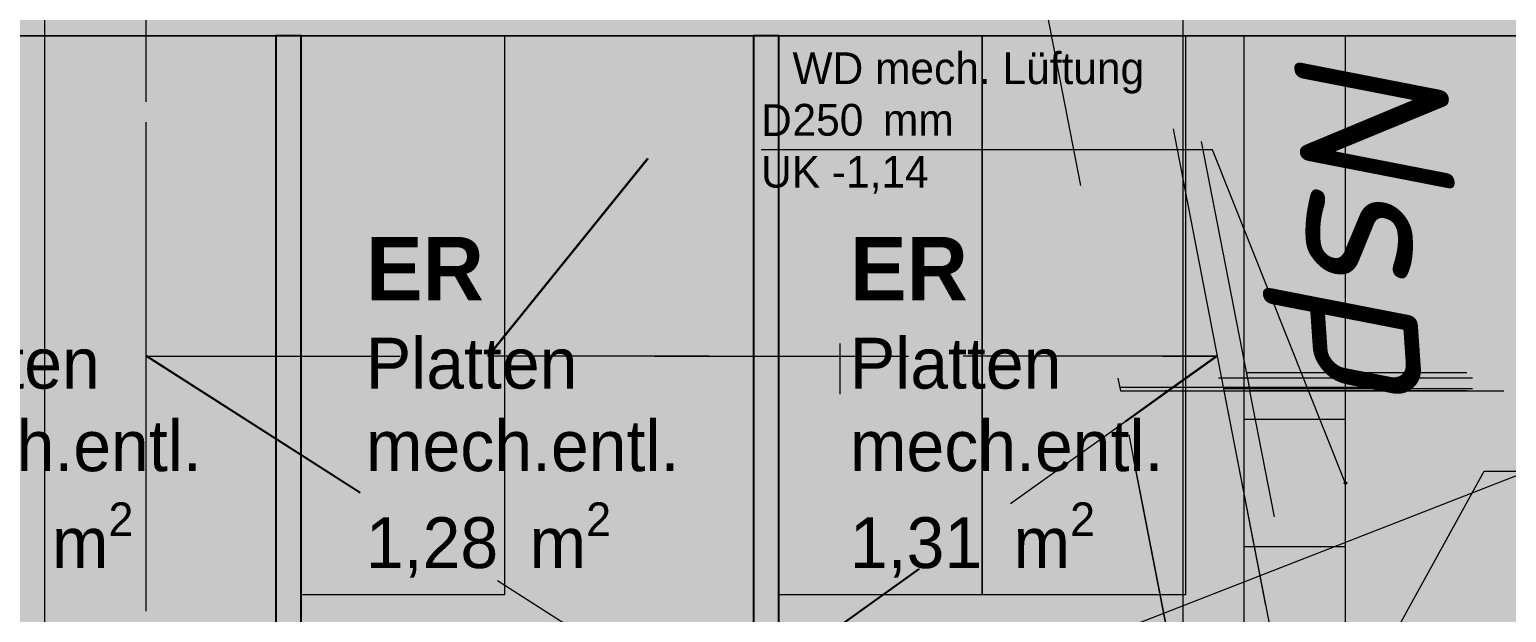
# Model space of a CAD drawing. Header units: metres. Extents: x -14 to 130, y -38 to 4.
# Drawn here: x 12.73 to 15.637, y -1.935 to -0.787 of the extents above; entities that cross this region are included whole.
import ezdxf

# ---------------------------------------------------------------- set-up
doc = ezdxf.new("R2010")
doc.units = ezdxf.units.M
doc.header["$MEASUREMENT"] = 0
doc.linetypes.add('Schnittlinie', pattern=[0.006, 0.003, -0.0015, 0, -0.0015])
doc.linetypes.add('Untersicht', pattern=[0.001, 0.0005, -0.0005])
for name, color, linetype in [('-1._KG PP_3_111 Wand Aussen - Bohrpfahlwand 80', 7, 'Continuous'), ('-1._KG PP_3_120 Wand Innen tragend', 7, 'Continuous'), ('-1._KG PP_3_130 Wand Innen', 7, 'Continuous'), ('-1._KG PP_3_210 Decke', 7, 'Continuous'), ('-1._KG PP_3_220 Bodenaufbau', 7, 'Continuous'), ('-1._KG PP_3_420 Rampe', 7, 'Continuous'), ('-1._KG PP_3_520 Fixeinbauten', 7, 'Continuous'), ('-1._KG PP_3_810 Raum', 7, 'Continuous'), ('-1._KG PP_3_851 Marker Schnitt', 7, 'Continuous'), ('-1._KG PP_3_Bemaßen_Sperrmaß 2D', 7, 'Continuous'), ('-1._KG PP_3_Gelände_Beschriftung Gelände', 7, 'Continuous'), ('-1._KG PP_3_Kataster Grenzpunkte_Grenzpunkt (GP) Hausecke_Kennzeichen', 7, 'Continuous'), ('-1._KG PP_3_Kataster Grenzpunkte_Grenzpunkt (GP) Zeichen im Fels_Punktnummer', 7, 'Continuous'), ('-1._KG PP_3_Strom_Beschriftung Strom', 7, 'Continuous')]:
    doc.layers.add(name, color=color, linetype=linetype)
doc.styles.add('ERSTELLTER_STIL_2', font='isocpeur.ttf')
doc.styles.add('ERSTELLTER_STIL_5', font='')
doc.styles.add('ERSTELLTER_STIL_9', font='')
doc.styles.get('ERSTELLTER_STIL_5').set_extended_font_data('Eurostile')
doc.styles.get('ERSTELLTER_STIL_9').set_extended_font_data('Eurostile', bold=True)
doc.linetypes.add('GAS', pattern='A,0,[1,415_260415_PP_VA_1_2 -1 KG1.Shx,S=0.186508,R=0,X=0,Y=0],-26.5,0', length=26.5)

msp = doc.modelspace()

# ---------------------------------------------------------------- hatches: boundary and pattern name
at = {"layer": '-1._KG PP_3_111 Wand Aussen - Bohrpfahlwand 80', "linetype": 'Continuous', "lineweight": 13, "true_color": 0x3f7f02}
for points in [[(15.505, -0.6), (1.0654, -0.6), (1.0654, -0.8), (15.505, -0.8)], [(15.505, -0.6), (15.505, -0.8), (17.325, -0.8), (17.325, -0.6)]]:
    msp.add_hatch(color=76, dxfattribs=at).paths.add_polyline_path(points)
at = {"layer": '-1._KG PP_3_120 Wand Innen tragend', "linetype": 'Continuous', "lineweight": 13, "true_color": 0x3f7f02}
for points in [[(15.32, -0.8), (15.12, -0.8), (15.12, -1.5549), (15.32, -1.5549)], [(15.32, -1.8049), (15.12, -1.8049), (15.12, -2.2109), (15.32, -2.0109)]]:
    msp.add_hatch(color=76, dxfattribs=at).paths.add_polyline_path(points)
at = {"layer": '-1._KG PP_3_130 Wand Innen', "linetype": 'Continuous', "lineweight": 0, "true_color": 0x373737}
for points in [[(13.215, -0.8), (13.215, -2.235), (13.265, -2.235), (13.265, -0.8)], [(14.155, -0.8), (14.155, -2.235), (14.205, -2.235), (14.205, -0.8)]]:
    msp.add_hatch(color=250, dxfattribs=at).paths.add_polyline_path(points)
at = {"layer": '-1._KG PP_3_220 Bodenaufbau', "linetype": 'Continuous', "lineweight": 0, "true_color": 0x111111}
for points in [[(18.559, -1.3916), (14.8492, -0.0413), (15.1324, -1.4985), (18.5586, -1.4985)], [(18.5555, -2.439), (18.5586, -1.4985), (15.1319, -1.4985), (15.32, -2.4666), (15.32, -3.733), (18.5426, -3.733), (18.5469, -2.439)]]:
    msp.add_hatch(color=250, dxfattribs=at).paths.add_polyline_path(points)
at = {"layer": '-1._KG PP_3_Gelände_Beschriftung Gelände', "linetype": 'Continuous', "lineweight": 0, "true_color": 0x060c00}
h = msp.add_hatch(color=98, dxfattribs=at)
h.paths.add_polyline_path([(0.6022, -0.6), (0.6319, -8.705), (5.625, -8.705), (5.625, -3.705), (8.725, -3.705), (8.725, -5.925), (8.925, -5.925), (8.925, -5.905), (9.105, -5.905), (9.105, -4.225), (10.725, -4.225), (10.725, -5.905), (10.905, -5.905), (10.905, -6.225), (12.425, -6.225), (12.425, -9.355), (15.32, -9.355), (15.32, -8.955), (18.3552, -8.955), (18.383, -0.6)])
h.paths.add_polyline_path([(1.4029, -0.8), (1.4029, -1.4), (0.8029, -1.4), (0.8029, -0.8)], flags=0)
h.paths.add_polyline_path([(17.5774, -2.893), (17.5774, -2.293), (18.1774, -2.293), (18.1774, -2.893)], flags=0)
at = {"layer": '-1._KG PP_3_Kataster Grenzpunkte_Grenzpunkt (GP) Hausecke_Kennzeichen', "linetype": 'Continuous', "lineweight": 0, "true_color": 0x000000}
msp.add_hatch(color=18, dxfattribs=at).paths.add_polyline_path([(15.3175, -1.6799), (15.3177, -1.6809), (15.3182, -1.6817), (15.319, -1.6823), (15.32, -1.6824), (15.321, -1.6823), (15.3218, -1.6817), (15.3223, -1.6809), (15.3225, -1.6799), (15.3223, -1.679), (15.3218, -1.6782), (15.321, -1.6776), (15.32, -1.6774), (15.319, -1.6776), (15.3182, -1.6782), (15.3177, -1.679)])
at = {"layer": '-1._KG PP_3_Kataster Grenzpunkte_Grenzpunkt (GP) Zeichen im Fels_Punktnummer', "linetype": 'Continuous', "lineweight": 0, "true_color": 0x111111}
for points in [[(14.0726, -2.1417), (15.0676, -1.43), (12.96, -1.43)], [(12.96, -1.43), (12.96, -2.9323), (14.0698, -2.14)], [(15.32, -2.9079), (15.32, -2.7287), (15.0676, -1.43), (14.075, -2.14)]]:
    msp.add_hatch(color=250, dxfattribs=at).paths.add_polyline_path(points)

# ---------------------------------------------------------------- linework, layer by layer
at = {"layer": '-1._KG PP_3_111 Wand Aussen - Bohrpfahlwand 80', "color": 7, "linetype": 'Continuous', "lineweight": 18, "ltscale": 1000, "flags": 128}
for points in [[(1.0654, -0.8), (15.505, -0.8)], [(15.505, -0.8), (17.325, -0.8)]]:
    msp.add_lwpolyline(points, dxfattribs=at)
at = {"layer": '-1._KG PP_3_120 Wand Innen tragend', "color": 7, "linetype": 'Continuous', "lineweight": 18, "ltscale": 1000, "flags": 128}
for points in [[(15.32, -0.8), (15.12, -0.8)], [(15.12, -0.8), (15.12, -1.5549)], [(15.32, -1.5549), (15.32, -0.8)], [(15.32, -1.5549), (15.12, -1.5549)], [(15.12, -1.8049), (15.12, -2.2109)], [(15.12, -1.8049), (15.32, -1.8049)], [(15.32, -2.0109), (15.32, -1.8049)]]:
    msp.add_lwpolyline(points, dxfattribs=at)
at = {"layer": '-1._KG PP_3_120 Wand Innen tragend', "color": 16, "linetype": 'Continuous', "lineweight": 13, "ltscale": 1000, "true_color": 0x7e0000, "flags": 128}
for points in [[(15.12, -1.5549), (15.12, -1.8049)], [(15.32, -1.8049), (15.32, -1.5549)]]:
    msp.add_lwpolyline(points, dxfattribs=at)
at = {"layer": '-1._KG PP_3_130 Wand Innen', "color": 7, "linetype": 'Continuous', "lineweight": 25, "ltscale": 1000, "flags": 128}
for points in [[(13.215, -0.8), (13.215, -2.235)], [(13.265, -0.8), (13.215, -0.8)], [(13.265, -2.235), (13.265, -0.8)], [(14.155, -0.8), (14.155, -2.235)], [(14.205, -0.8), (14.155, -0.8)], [(14.205, -2.235), (14.205, -0.8)]]:
    msp.add_lwpolyline(points, dxfattribs=at)
at = {"layer": '-1._KG PP_3_210 Decke', "color": 7, "linetype": 'Untersicht', "lineweight": 13, "ltscale": 1000, "true_color": 0xf4f4f4, "flags": 128}
msp.add_lwpolyline([(15.32, -3.11), (15.32, -2.93), (12.96, -2.93), (12.96, -0.13), (12.76, -0.13)], dxfattribs=at)
at = {"layer": '-1._KG PP_3_210 Decke', "color": 7, "linetype": 'Continuous', "lineweight": 18, "ltscale": 1000, "flags": 128}
msp.add_lwpolyline([(12.76, -0.13), (12.76, -3.11)], dxfattribs=at)
at = {"layer": '-1._KG PP_3_220 Bodenaufbau', "color": 8, "linetype": 'Untersicht', "lineweight": 13, "ltscale": 1000, "flags": 128}
for points in [[(15.1324, -1.4985), (14.8492, -0.0413)], [(15.125, -1.463), (15.1311, -1.4944), (15.1313, -1.4957), (15.1319, -1.4985)], [(18.5586, -1.463), (15.125, -1.463)], [(15.1319, -1.4985), (18.5586, -1.4985)], [(15.32, -3.733), (15.32, -2.4666), (15.1319, -1.4985)], [(18.5586, -1.4985), (15.1324, -1.4985)]]:
    msp.add_lwpolyline(points, dxfattribs=at)
at = {"layer": '-1._KG PP_3_220 Bodenaufbau', "color": 7, "linetype": 'Continuous', "lineweight": 18, "ltscale": 1000, "flags": 128}
msp.add_lwpolyline([(3.815, -0.8), (3.815, -1.965), (0.8072, -1.965), (0.8312, -8.5021), (0.8312, -8.505), (5.425, -8.505), (5.425, -3.505), (8.925, -3.505), (8.925, -3.845), (11.105, -3.845), (11.105, -6.225), (15.12, -6.225), (15.12, -8.955), (18.1552, -8.955), (18.1754, -2.893), (17.5774, -2.893), (17.5774, -2.293), (18.1774, -2.293), (18.1824, -0.8)], close=True, dxfattribs=at)
at = {"layer": '-1._KG PP_3_420 Rampe', "color": 8, "linetype": 'Untersicht', "lineweight": 13, "ltscale": 1000, "flags": 128}
for points in [[(12.96, -2.93), (12.96, -0.08)], [(14.7033, -0.6035), (14.8758, -1.4913), (15.12, -2.748), (15.12, -3.7163), (15.12, -4.1355)], [(14.8724, -1.4738), (14.8772, -1.4985)], [(18.5701, -1.4738), (14.8724, -1.4738)], [(14.8758, -1.4913), (18.57, -1.4913)], [(14.8772, -1.4985), (18.57, -1.4985)], [(15.12, -3.11), (15.12, -2.748), (14.8772, -1.4985)], [(14.8772, -1.4985), (15.0809, -1.4985)], [(14.8772, -1.4988), (15.081, -1.4988)], [(15.0801, -1.4944), (15.0809, -1.4985)], [(18.5701, -1.4944), (15.0801, -1.4944)], [(15.081, -1.4988), (15.32, -2.7287), (15.32, -2.93)]]:
    msp.add_lwpolyline(points, dxfattribs=at)
at = {"layer": '-1._KG PP_3_520 Fixeinbauten', "color": 8, "linetype": 'Continuous', "lineweight": 13, "ltscale": 1000, "flags": 128}
for points in [[(13.665, -0.8), (13.665, -1.9), (13.265, -1.9), (13.265, -0.8)], [(14.605, -0.8), (14.605, -1.9), (14.205, -1.9), (14.205, -0.8)], [(15.005, -0.8), (15.005, -1.9), (14.605, -1.9), (14.605, -0.8)]]:
    msp.add_lwpolyline(points, close=True, dxfattribs=at)
at = {"layer": '-1._KG PP_3_851 Marker Schnitt', "color": 7, "linetype": 'Schnittlinie', "lineweight": 13, "ltscale": 1000}
msp.add_line((14.325, 3.0949), (14.325, -35.645), dxfattribs=at)
at = {"layer": '-1._KG PP_3_Bemaßen_Sperrmaß 2D', "color": 5, "linetype": 'GAS', "lineweight": 0, "ltscale": 1000}
msp.add_line((15, 3), (15, -36), dxfattribs=at)
at = {"layer": '-1._KG PP_3_Kataster Grenzpunkte_Grenzpunkt (GP) Hausecke_Kennzeichen', "color": 7, "linetype": 'Continuous', "lineweight": 13, "ltscale": 1000}
for p, q in [((9.105, -4.225), (18.383, -0.6)), ((14.9681, -1.0243), (14.17, -1.0243)), ((15.0581, -1.0243), (14.9681, -1.0243)), ((15.3191, -1.6776), (15.0581, -1.0243)), ((15.3212, -2.1501), (15.5927, -1.6564)), ((15.5927, -1.6564), (15.7919, -1.6564))]:
    msp.add_line(p, q, dxfattribs=at)
msp.add_circle((15.32, -1.6799), 0.0025, dxfattribs=at)
at = {"layer": '-1._KG PP_3_Kataster Grenzpunkte_Grenzpunkt (GP) Zeichen im Fels_Punktnummer', "color": 8, "linetype": 'Untersicht', "lineweight": 13, "ltscale": 1000, "flags": 128}
for points in [[(13.6338, -1.43), (14.7896, -0.0009)], [(13.6339, -1.43), (14.7897, -0.0009)], [(13.6342, -1.43), (14.7899, -0.001)], [(14.7899, -0.001), (15.0676, -1.43)], [(13.6322, -1.43), (14.7244, -0.08)], [(12.96, -1.43), (12.96, -1.4284)], [(12.96, -1.4284), (14.0717, -2.1398)], [(12.96, -1.4295), (14.0704, -2.1399)], [(12.96, -1.4297), (14.0702, -2.1399)], [(12.96, -1.43), (15.0676, -1.43)], [(14.0726, -2.1417), (12.96, -1.43)], [(12.96, -1.43), (14.0698, -2.14)], [(12.96, -2.9323), (12.96, -1.43)], [(13.6322, -1.43), (13.6338, -1.43)], [(15.0676, -1.43), (13.6342, -1.43)], [(15.0676, -1.43), (14.0726, -2.1417)], [(14.0744, -2.1399), (15.0675, -1.4295)], [(14.0746, -2.1399), (15.0676, -1.4297)], [(14.075, -2.14), (15.0676, -1.43)], [(14.9693, -1.4985), (15.0673, -1.4284)], [(15.0673, -1.4284), (15.0675, -1.4295)], [(15.0676, -1.43), (15.32, -2.7287), (15.32, -2.9079)], [(14.0731, -2.1398), (14.969, -1.4988)], [(14.969, -1.4988), (14.9652, -1.4988)], [(14.9655, -1.4985), (14.9693, -1.4985)]]:
    msp.add_lwpolyline(points, dxfattribs=at)

# ---------------------------------------------------------------- texts
at = {"layer": '-1._KG PP_3_810 Raum', "color": 7, "linetype": 'Continuous', "lineweight": 13, "attachment_point": 1}
for s, insert, char_height, style in [('\\A1;{\\pql;\\pt0;\\fEurostile|b1|i0|c0|p0;\\W1.000000;ER}', (13.3923, -1.1956), 0.125, 'ERSTELLTER_STIL_9'), ('\\A1;{\\pql;\\pt0;\\fEurostile|b1|i0|c0|p0;\\W1.000000;ER}', (14.3448, -1.1956), 0.125, 'ERSTELLTER_STIL_9'), ('\\A1;{\\pql;\\pt0;\\fEurostile|b0|i0|c0|p0;\\W1.000000;Platten}', (12.4523, -1.3941), 0.1, 'ERSTELLTER_STIL_5'), ('\\A1;{\\pql;\\pt0;\\fEurostile|b0|i0|c0|p0;\\W1.000000;Platten}', (13.3923, -1.3941), 0.1, 'ERSTELLTER_STIL_5'), ('\\A1;{\\pql;\\pt0;\\fEurostile|b0|i0|c0|p0;\\W1.000000;Platten}', (14.3448, -1.3941), 0.1, 'ERSTELLTER_STIL_5'), ('\\A1;{\\pql;\\pt0;\\fEurostile|b0|i0|c0|p0;\\W1.000000;mech.entl.}', (12.4523, -1.5566), 0.1, 'ERSTELLTER_STIL_5'), ('\\A1;{\\pql;\\pt0;\\fEurostile|b0|i0|c0|p0;\\W1.000000;mech.entl.}', (13.3923, -1.5566), 0.1, 'ERSTELLTER_STIL_5'), ('\\A1;{\\pql;\\pt0;\\fEurostile|b0|i0|c0|p0;\\W1.000000;mech.entl.}', (14.3448, -1.5566), 0.1, 'ERSTELLTER_STIL_5'), ('\\A1;{\\pql;\\pt0,0.05;\\fEurostile|b0|i0|c0|p0;\\W1.000000;1,28\\fEurostile|b0|i0|c0|p0;\\W1.000000;\\A1{\\H.66x;\\S^  ;}\\fEurostile|b0|i0|c0|p0;\\W1.000000; m\\fEurostile|b0|i0|c0|p0;\\W1.000000;\\A1{\\H.66x;\\S2^  ;}}', (12.4523, -1.7181), 0.1, 'ERSTELLTER_STIL_5'), ('\\A1;{\\pql;\\pt0,0.05;\\fEurostile|b0|i0|c0|p0;\\W1.000000;1,28\\fEurostile|b0|i0|c0|p0;\\W1.000000;\\A1{\\H.66x;\\S^  ;}\\fEurostile|b0|i0|c0|p0;\\W1.000000; m\\fEurostile|b0|i0|c0|p0;\\W1.000000;\\A1{\\H.66x;\\S2^  ;}}', (13.3923, -1.7181), 0.1, 'ERSTELLTER_STIL_5'), ('\\A1;{\\pql;\\pt0,0.05;\\fEurostile|b0|i0|c0|p0;\\W1.000000;1,31\\fEurostile|b0|i0|c0|p0;\\W1.000000;\\A1{\\H.66x;\\S^  ;}\\fEurostile|b0|i0|c0|p0;\\W1.000000; m\\fEurostile|b0|i0|c0|p0;\\W1.000000;\\A1{\\H.66x;\\S2^  ;}}', (14.3448, -1.7181), 0.1, 'ERSTELLTER_STIL_5')]:
    msp.add_mtext(s, dxfattribs=dict(at, insert=insert, char_height=char_height, style=style))
at = {"layer": '-1._KG PP_3_Kataster Grenzpunkte_Grenzpunkt (GP) Hausecke_Kennzeichen', "color": 7, "linetype": 'Continuous', "lineweight": 13, "char_height": 0.0625, "attachment_point": 1, "style": 'ERSTELLTER_STIL_5'}
for s, insert in [('\\A1;{\\pql;\\pt0,1;\\fEurostile|b0|i0|c0|p0;\\W1.000000;}', (14.17, -0.8212)), ('\\A1;{\\pql;\\pt0,1;\\fEurostile|b0|i0|c0|p0;\\W1.000000;WD mech. Lüftung\\fEurostile|b0|i0|c0|p0;\\W1.000000;\\A1{\\H.66x;\\S^  ;}\\fEurostile|b0|i0|c0|p0;\\W1.000000;\\fEurostile|b0|i0|c0|p0;\\W1.000000;\\A1{\\H.66x;\\S^  ;}\\fEurostile|b0|i0|c0|p0;\\W1.000000;\\fEurostile|b0|i0|c0|p0;\\W1.000000;\\fEurostile|b0|i0|c0|p0;\\W1.000000;\\fEurostile|b0|i0|c0|p0;\\W1.000000;\\fEurostile|b0|i0|c0|p0;\\W1.000000;\\fEurostile|b0|i0|c0|p0;\\W1.000000;\\fEurostile|b0|i0|c0|p0;\\W1.000000;\\A1{\\H.66x;\\S^  ;}\\fEurostile|b0|i0|c0|p0;\\W1.000000;\\fEurostile|b0|i0|c0|p0;\\W1.000000;\\A1{\\H.66x;\\S^  ;}\\fEurostile|b0|i0|c0|p0;\\W1.000000;\\fEurostile|b0|i0|c0|p0;\\W1.000000;\\fEurostile|b0|i0|c0|p0;\\W1.000000;\\fEurostile|b0|i0|c0|p0;\\W1.000000;\\fEurostile|b0|i0|c0|p0;\\W1.000000;\\fEurostile|b0|i0|c0|p0;\\W1.000000;\\fEurostile|b0|i0|c0|p0;\\W1.000000;\\A1{\\H.66x;\\S^  ;}\\fEurostile|b0|i0|c0|p0;\\W1.000000;\\fEurostile|b0|i0|c0|p0;\\W1.000000;\\A1{\\H.66x;\\S^  ;}\\fEurostile|b0|i0|c0|p0;\\W1.000000;\\fEurostile|b0|i0|c0|p0;\\W1.000000;\\fEurostile|b0|i0|c0|p0;\\W1.000000;\\fEurostile|b0|i0|c0|p0;\\W1.000000;\\fEurostile|b0|i0|c0|p0;\\W1.000000;\\fEurostile|b0|i0|c0|p0;\\W1.000000;\\fEurostile|b0|i0|c0|p0;\\W1.000000;\\A1{\\H.66x;\\S^  ;}\\fEurostile|b0|i0|c0|p0;\\W1.000000;\\fEurostile|b0|i0|c0|p0;\\W1.000000;\\A1{\\H.66x;\\S^  ;}\\fEurostile|b0|i0|c0|p0;\\W1.000000;\\fEurostile|b0|i0|c0|p0;\\W1.000000;\\fEurostile|b0|i0|c0|p0;\\W1.000000;\\fEurostile|b0|i0|c0|p0;\\W1.000000;\\fEurostile|b0|i0|c0|p0;\\W1.000000;\\fEurostile|b0|i0|c0|p0;\\W1.000000;\\fEurostile|b0|i0|c0|p0;\\W1.000000;\\A1{\\H.66x;\\S^  ;}\\fEurostile|b0|i0|c0|p0;\\W1.000000;\\fEurostile|b0|i0|c0|p0;\\W1.000000;\\A1{\\H.66x;\\S^  ;}\\fEurostile|b0|i0|c0|p0;\\W1.000000;\\fEurostile|b0|i0|c0|p0;\\W1.000000;\\fEurostile|b0|i0|c0|p0;\\W1.000000;\\fEurostile|b0|i0|c0|p0;\\W1.000000;\\fEurostile|b0|i0|c0|p0;\\W1.000000;\\fEurostile|b0|i0|c0|p0;\\W1.000000;\\fEurostile|b0|i0|c0|p0;\\W1.000000;\\A1{\\H.66x;\\S^  ;}\\fEurostile|b0|i0|c0|p0;\\W1.000000;}', (14.2318, -0.8323)), ('\\A1;{\\pql;\\pt0,1;\\fEurostile|b0|i0|c0|p0;\\W1.000000;D}', (14.17, -0.9345)), ('\\A1;{\\pql;\\pt0,1;\\fEurostile|b0|i0|c0|p0;\\W1.000000;250\\fEurostile|b0|i0|c0|p0;\\W1.000000;\\A1{\\H.66x;\\S^  ;}\\fEurostile|b0|i0|c0|p0;\\W1.000000; mm\\fEurostile|b0|i0|c0|p0;\\W1.000000;\\A1{\\H.66x;\\S^  ;}\\fEurostile|b0|i0|c0|p0;\\W1.000000;\\fEurostile|b0|i0|c0|p0;\\W1.000000;\\fEurostile|b0|i0|c0|p0;\\W1.000000;\\fEurostile|b0|i0|c0|p0;\\W1.000000;\\fEurostile|b0|i0|c0|p0;\\W1.000000;\\fEurostile|b0|i0|c0|p0;\\W1.000000;\\fEurostile|b0|i0|c0|p0;\\W1.000000;\\A1{\\H.66x;\\S^  ;}\\fEurostile|b0|i0|c0|p0;\\W1.000000;\\fEurostile|b0|i0|c0|p0;\\W1.000000;\\A1{\\H.66x;\\S^  ;}\\fEurostile|b0|i0|c0|p0;\\W1.000000;\\fEurostile|b0|i0|c0|p0;\\W1.000000;\\fEurostile|b0|i0|c0|p0;\\W1.000000;\\fEurostile|b0|i0|c0|p0;\\W1.000000;\\fEurostile|b0|i0|c0|p0;\\W1.000000;\\fEurostile|b0|i0|c0|p0;\\W1.000000;\\fEurostile|b0|i0|c0|p0;\\W1.000000;\\A1{\\H.66x;\\S^  ;}\\fEurostile|b0|i0|c0|p0;\\W1.000000;\\fEurostile|b0|i0|c0|p0;\\W1.000000;\\A1{\\H.66x;\\S^  ;}\\fEurostile|b0|i0|c0|p0;\\W1.000000;\\fEurostile|b0|i0|c0|p0;\\W1.000000;\\fEurostile|b0|i0|c0|p0;\\W1.000000;\\fEurostile|b0|i0|c0|p0;\\W1.000000;\\fEurostile|b0|i0|c0|p0;\\W1.000000;\\fEurostile|b0|i0|c0|p0;\\W1.000000;\\fEurostile|b0|i0|c0|p0;\\W1.000000;\\A1{\\H.66x;\\S^  ;}\\fEurostile|b0|i0|c0|p0;\\W1.000000;\\fEurostile|b0|i0|c0|p0;\\W1.000000;\\A1{\\H.66x;\\S^  ;}\\fEurostile|b0|i0|c0|p0;\\W1.000000;\\fEurostile|b0|i0|c0|p0;\\W1.000000;\\fEurostile|b0|i0|c0|p0;\\W1.000000;\\fEurostile|b0|i0|c0|p0;\\W1.000000;\\fEurostile|b0|i0|c0|p0;\\W1.000000;\\fEurostile|b0|i0|c0|p0;\\W1.000000;\\fEurostile|b0|i0|c0|p0;\\W1.000000;\\A1{\\H.66x;\\S^  ;}\\fEurostile|b0|i0|c0|p0;\\W1.000000;\\fEurostile|b0|i0|c0|p0;\\W1.000000;\\A1{\\H.66x;\\S^  ;}\\fEurostile|b0|i0|c0|p0;\\W1.000000;\\fEurostile|b0|i0|c0|p0;\\W1.000000;\\fEurostile|b0|i0|c0|p0;\\W1.000000;\\fEurostile|b0|i0|c0|p0;\\W1.000000;\\fEurostile|b0|i0|c0|p0;\\W1.000000;\\fEurostile|b0|i0|c0|p0;\\W1.000000;\\fEurostile|b0|i0|c0|p0;\\W1.000000;\\A1{\\H.66x;\\S^  ;}\\fEurostile|b0|i0|c0|p0;\\W1.000000;}', (14.2318, -0.9338)), ('\\A1;{\\pql;\\fEurostile|b0|i0|c0|p0;\\W1.000000;UK \\fEurostile|b0|i0|c0|p0;\\W1.000000;-1,14}', (14.17, -1.036))]:
    msp.add_mtext(s, dxfattribs=dict(at, insert=insert))
at = {"layer": '-1._KG PP_3_Strom_Beschriftung Strom', "color": 7, "linetype": 'Continuous', "lineweight": 13, "insert": (15.0959, -0.4186), "char_height": 0.3, "attachment_point": 7, "rotation": 273.9704, "style": 'ERSTELLTER_STIL_2'}
msp.add_mtext('\\A1;{\\pql;\\fISOCPEUR|b0|i1|c0|p0;\\W1.000000;E Nsp}', dxfattribs=at)

doc.saveas('drawing.dxf')
